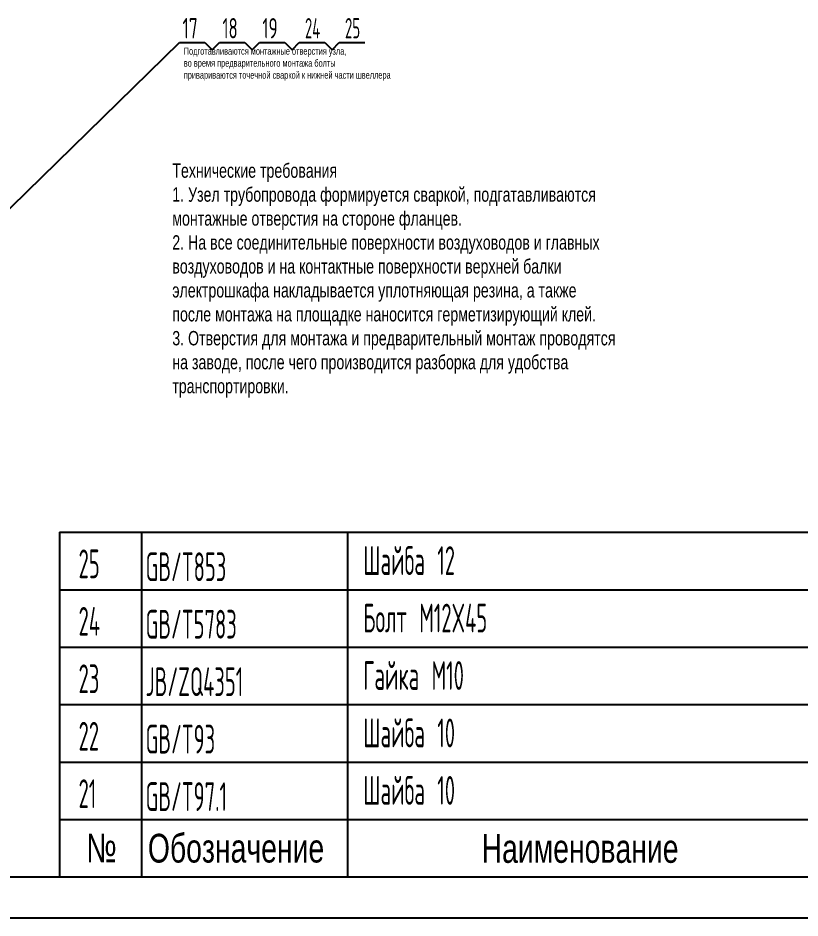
# Model space of a CAD drawing. Header units: millimetres. Extents: x 0 to 16800, y -462 to 11880.
# Drawn here: x 4384 to 8196, y 0 to 4386 of the extents above; entities that cross this region are included whole.
import ezdxf
from ezdxf.enums import TextEntityAlignment as Align

# ---------------------------------------------------------------- set-up
doc = ezdxf.new("R2010")
doc.units = ezdxf.units.MM
doc.header["$LTSCALE"] = 400
doc.linetypes.add('G', pattern=[2, 1.25, -0.25, 0.25, -0.25])
for name, color, linetype in [('01', 7, 'Continuous'), ('02', 1, 'Continuous'), ('05', 142, 'G'), ('11', 3, 'Continuous')]:
    doc.layers.add(name, color=color, linetype=linetype)
doc.styles.add('HZLIB', font='TXT.shx', dxfattribs={"width": 0.5, "height": 140})
doc.styles.get("Standard").update_dxf_attribs({"font": 'isocp', "width": 0.707, "bigfont": 'intecad.shx'})

# ---------------------------------------------------------------- blocks, each defined once
blk = doc.blocks.new('*U190')
at = {"layer": '01'}
blk.add_lwpolyline([(25, 5), (415, 5)], dxfattribs=at)
at = {"layer": '02'}
blk.add_lwpolyline([(0, 0), (420, 0)], dxfattribs=at)

msp = doc.modelspace()

# ---------------------------------------------------------------- linework, layer by layer
for p, q in [((4586.3, 1880), (4586.3, 200)), ((4586.3, 1880), (9386.3, 1880)), ((4986.3, 1880), (4986.3, 200)), ((5990.6, 1880), (5990.6, 200)), ((4586.3, 1600), (9386.3, 1600)), ((4586.3, 1320), (9386.3, 1320)), ((4586.3, 1040), (9386.3, 1040)), ((4586.3, 760), (9386.3, 760)), ((4586.3, 480), (9386.3, 480)), ((4586.3, 480), (9386.3, 480)), ((4586.3, 200), (9386.3, 200))]:
    msp.add_line(p, q)
at = {"layer": '02'}
for p, q in [((4128.9, 3248), (5171.5, 4266.7)), ((5171.5, 4266.7), (5295.5, 4266.7)), ((5295.5, 4266.7), (5330.8, 4231.3)), ((5330.8, 4231.3), (5366.2, 4266.7)), ((5366.2, 4266.7), (5490.2, 4266.7)), ((5490.2, 4266.7), (5525.5, 4231.3)), ((5525.5, 4231.3), (5560.9, 4266.7)), ((5560.9, 4266.7), (5684.9, 4266.7)), ((5684.9, 4266.7), (5720.2, 4231.3)), ((5720.2, 4231.3), (5755.6, 4266.7)), ((5755.6, 4266.7), (5879.6, 4266.7)), ((5879.6, 4266.7), (5914.9, 4231.3)), ((5914.9, 4231.3), (5950.3, 4266.7)), ((5950.3, 4266.7), (6074.3, 4266.7))]:
    msp.add_line(p, q, dxfattribs=at)

# ---------------------------------------------------------------- block references
at = {"layer": '05', "xscale": 40, "yscale": 40, "zscale": 40}
msp.add_blockref('*U190', (0, 0), dxfattribs=at)

# ---------------------------------------------------------------- texts
at = {"style": 'HZLIB', "width": 0.5}
for s, p in [('Шайба 12', (6067.2, 1671.7)), ('25', (4679.6, 1656)), ('GB/T853', (5006.3, 1641.6)), ('24', (4679.6, 1376)), ('GB/T5783', (5006.3, 1361.6)), ('Болт M12X45', (6067.2, 1391.8)), ('23', (4679.6, 1096)), ('Гайка M10', (6067.2, 1111.8)), ('JB/ZQ4351', (5006.3, 1081.6)), ('Шайба 10', (6067.2, 831.8)), ('22', (4679.6, 816)), ('GB/T93', (5006.3, 801.6)), ('21', (4679.6, 536)), ('GB/T97.1', (5006.3, 521.6)), ('Шайба 10', (6067.2, 551.8))]:
    msp.add_text(s, height=140, dxfattribs=at).set_placement(p)
at = {"layer": '05', "attachment_point": 1}
for s, insert, char_height in [('{\\fArial|b0|i0|c204|p34;\\C3;Подготавливаются монтажные отверстия узла,\\Pво время предварительного монтажа болты\\Pпривариваются точечной сваркой к нижней части швеллера}', (5192.3, 4242.2), 35), ('{\\fArial|b0|i0|c204|p34;\\C3;Технические требования\\P1. Узел трубопровода формируется сваркой, подгатавливаются\\Pмонтажные отверстия на стороне фланцев.\\P2. На все соединительные поверхности воздуховодов и главных\\Pвоздуховодов и на контактные поверхности верхней балки\\Pэлектрошкафа накладывается уплотняющая резина, а также\\Pпосле монтажа на площадке наносится герметизирующий клей.\\P3. Отверстия для монтажа и предварительный монтаж проводятся\\Pна заводе, после чего производится разборка для удобства\\Pтранспортировки.}', (5136.4, 3677.5), 70), ('{\\fArial|b0|i0|c204|p34;\\C0;№}', (4717.2, 410.8), 140), ('{\\fArial|b0|i0|c204|p34;\\C0;Обозначение}', (5017.3, 410.3), 140), ('{\\fArial|b0|i0|c204|p34;\\C0;Наименование}', (6644.1, 408.9), 140)]:
    msp.add_mtext(s, dxfattribs=dict(at, insert=insert, char_height=char_height))
at = {"layer": '11'}
for s, width, p, p2 in [('18', 0.715765, (5380.8, 4286.7), (5455.2, 4286.7)), ('24', 0.556706, (5783.2, 4286.7), (5857.6, 4286.7)), ('17', 0.715765, (5186.1, 4286.7), (5260.5, 4286.7)), ('19', 0.670077, (5575.5, 4286.7), (5649.9, 4286.7)), ('25', 0.581958, (5978, 4286.7), (6052.4, 4286.7))]:
    msp.add_text(s, height=98.99, dxfattribs=dict(at, width=width)).set_placement(p, p2, align=Align.FIT)

doc.saveas('drawing.dxf')
